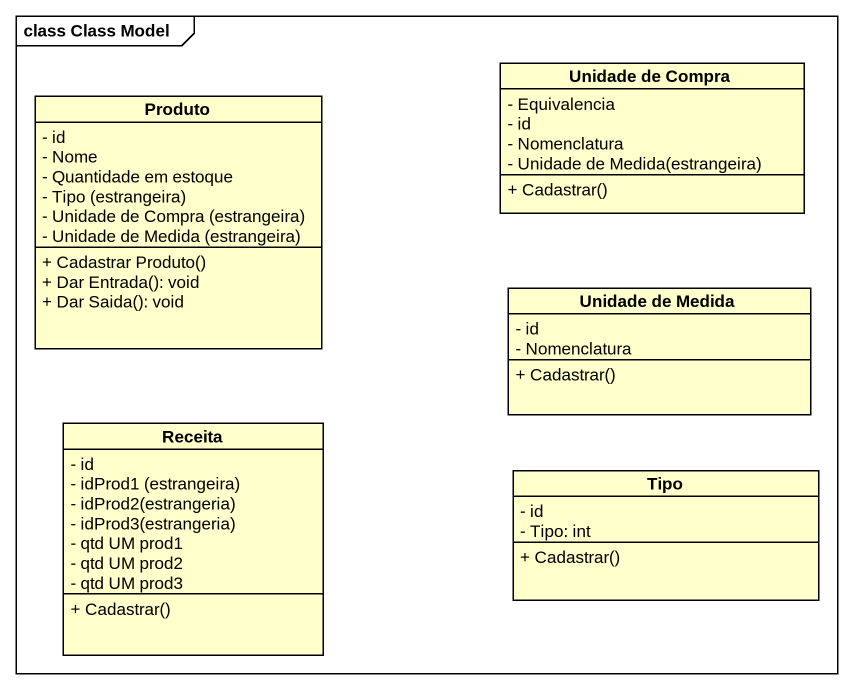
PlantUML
@startuml
mainframe class Class Model
hide circle
hide empty members
skinparam classAttributeIconSize 0
class "Unidade de Compra" as Unidade_de_Compra {
  - Equivalencia
  - id
  - Nomenclatura
  {field} - Unidade de Medida(estrangeira)
  + Cadastrar()
}
class Produto {
  - id
  - Nome
  - Quantidade em estoque
  {field} - Tipo (estrangeira)
  {field} - Unidade de Compra (estrangeira)
  {field} - Unidade de Medida (estrangeira)
  + Cadastrar Produto()
  + Dar Entrada(): void
  + Dar Saida(): void
}
class "Unidade de Medida" as Unidade_de_Medida {
  - id
  - Nomenclatura
  + Cadastrar()
}
class Receita {
  - id
  {field} - idProd1 (estrangeira)
  {field} - idProd2(estrangeria)
  {field} - idProd3(estrangeria)
  - qtd UM prod1
  - qtd UM prod2
  - qtd UM prod3
  + Cadastrar()
}
class Tipo {
  - id
  - Tipo: int
  + Cadastrar()
}
@enduml
